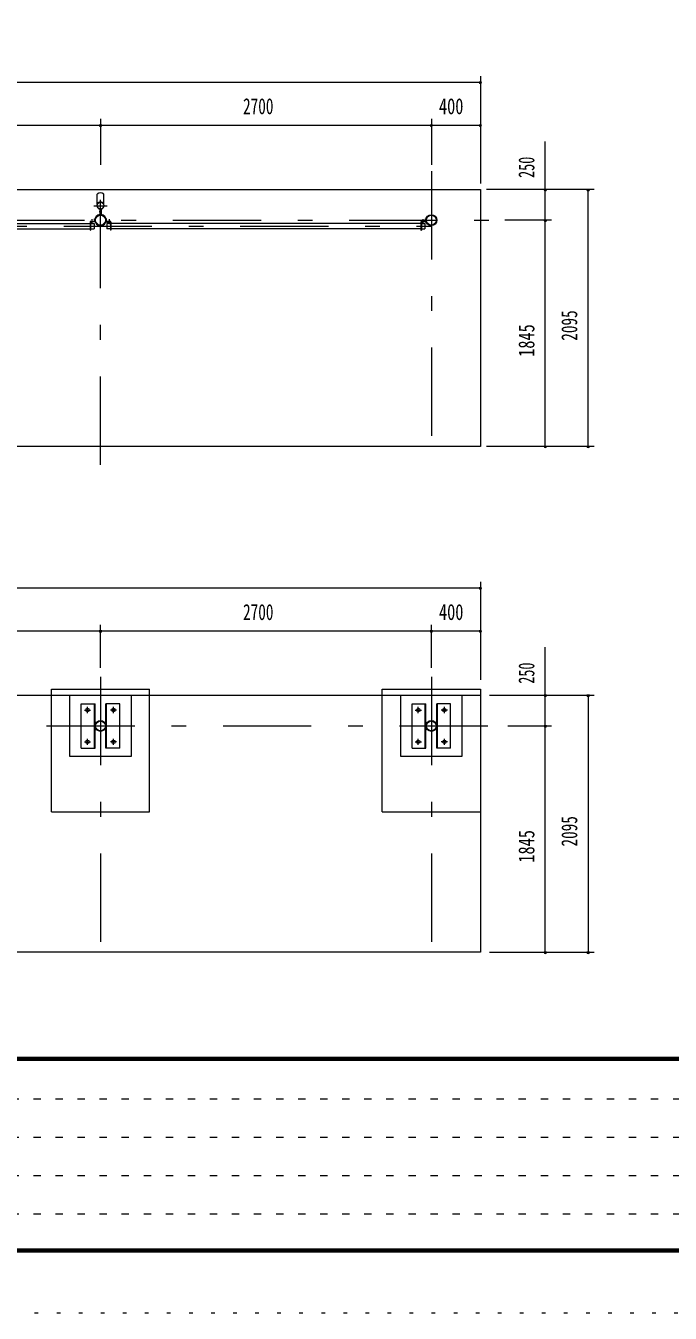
# Model space of a CAD drawing. Units: millimetres, scale not verified. Extents: x -25339 to 25345, y -10500 to 10500.
# Drawn here: x 4363 to 9623, y -10500 to 0 of the extents above; entities that cross this region are included whole.
import ezdxf
from ezdxf.enums import TextEntityAlignment as Align

# ---------------------------------------------------------------- set-up
doc = ezdxf.new("R2010")
doc.units = ezdxf.units.MM
doc.header["$LTSCALE"] = 60
for name, pattern in [('USER1', [3, 1, -2]), ('USER3', [24, 12, -5, 2, -5]), ('USER4', [3, 0.5, -2.5])]:
    doc.linetypes.add(name, pattern=pattern)
for name, color, linetype, lineweight in [('0-2_1-05BOLD', 7, 'Continuous', 18), ('0-3_1-25CENTER', 3, 'USER3', 18), ('0-5_1-55DIM', 3, 'Continuous', 18), ('0-C_F-F', 5, 'Continuous', 18), ('0-D_F-E_J_ADD', 5, 'USER4', 18)]:
    doc.layers.add(name, color=color, linetype=linetype, lineweight=lineweight)
doc.styles.add('ＭＳ ゴシック', font='')
doc.styles.get('ＭＳ ゴシック').set_extended_font_data('MS Gothic')

msp = doc.modelspace()

# ---------------------------------------------------------------- linework, layer by layer
at = {"layer": '0-2_1-05BOLD'}
for p, q in [((4945.62, -1457.81), (4945.62, -1373.23)), ((5000.62, -1457.81), (5000.62, -1373.23)), ((4928.57, -1593.33), (4928.57, -1573.33)), ((4968.52, -1496.06), (4968.52, -1539.41)), ((4970.12, -1494.67), (4970.12, -1540.88)), ((4976.12, -1494.67), (4976.12, -1540.88)), ((4977.72, -1496.06), (4977.72, -1539.41)), ((5017.67, -1593.33), (5017.67, -1573.33)), ((5020.87, -1573.33), (5017.67, -1573.33)), ((5020.87, -1593.33), (5020.87, -1573.33)), ((7628.57, -1593.33), (7628.57, -1573.33)), ((2807.67, -1613.13), (4888.57, -1613.13)), ((2807.67, -1655.83), (4888.57, -1655.83)), ((4891.77, -1600.53), (4891.77, -1666.33)), ((4891.77, -1655.83), (4920.62, -1655.83)), ((4893.77, -1595.33), (4923.37, -1595.33)), ((4923.37, -1598.53), (4893.77, -1598.53)), ((5052.47, -1595.33), (5022.87, -1595.33)), ((5022.87, -1598.53), (5052.47, -1598.53)), ((5025.62, -1613.13), (5025.62, -1655.83)), ((5054.47, -1613.13), (5025.62, -1613.13)), ((5054.47, -1655.83), (5025.62, -1655.83)), ((5054.47, -1600.53), (5054.47, -1666.33)), ((5057.67, -1666.33), (5054.47, -1666.33)), ((5057.67, -1600.53), (5057.67, -1666.33)), ((7588.57, -1613.13), (5057.67, -1613.13)), ((7588.57, -1655.83), (5057.67, -1655.83)), ((7588.57, -1600.53), (7588.57, -1666.33)), ((7588.57, -1666.33), (7591.77, -1666.33)), ((7591.77, -1600.53), (7591.77, -1666.33)), ((7591.77, -1613.13), (7620.62, -1613.13)), ((7591.77, -1655.83), (7620.62, -1655.83)), ((7593.77, -1595.33), (7623.37, -1595.33)), ((7623.37, -1598.53), (7593.77, -1598.53)), ((7620.62, -1613.13), (7620.62, -1655.83)), ((4573.12, -5410.33), (5373.12, -5410.33)), ((4573.12, -6410.33), (4573.12, -5410.33)), ((7273.12, -5410.33), (8073.12, -5410.33)), ((7273.12, -6410.33), (7273.12, -5410.33)), ((-2926.88, -5460.33), (8073.12, -5460.33)), ((4816.57, -5890.33), (4816.57, -5530.32)), ((4816.57, -5530.32), (4928.57, -5530.32)), ((4924.07, -5890.33), (4924.07, -5530.32)), ((5017.67, -5890.33), (5017.67, -5530.32)), ((5022.17, -5890.33), (5022.17, -5530.32)), ((7423.12, -5960.33), (7423.12, -5460.33)), ((7516.57, -5530.32), (7628.57, -5530.32)), ((7516.57, -5890.33), (7516.57, -5530.32)), ((7624.07, -5890.33), (7624.07, -5530.32)), ((7628.57, -5890.33), (7628.57, -5530.32)), ((7829.67, -5530.32), (7717.67, -5530.32)), ((7722.17, -5890.33), (7722.17, -5530.32)), ((7829.67, -5890.33), (7829.67, -5530.32)), ((7923.12, -5460.33), (7923.12, -5960.33)), ((5129.67, -5890.33), (5017.67, -5890.33)), ((7923.12, -5960.33), (7423.12, -5960.33)), ((7516.57, -5890.33), (7628.57, -5890.33)), ((7273.12, -6410.33), (8073.12, -6410.33))]:
    msp.add_line(p, q, dxfattribs=at)
msp.add_lwpolyline([(-2926.88, -3430.33), (-2926.88, -1335.33), (8073.11, -1335.33), (8073.11, -3430.33)], close=True, dxfattribs=at)
for points in [[(4925.37, -1593.33), (4925.37, -1573.33), (4928.57, -1573.33)], [(7625.37, -1593.33), (7625.37, -1573.33), (7628.57, -1573.33)], [(4888.57, -1600.53), (4888.57, -1666.33), (4891.77, -1666.33)], [(4891.77, -1613.13), (4920.62, -1613.13), (4920.62, -1655.83)], [(8073.12, -5410.33), (8073.12, -7555.33), (-2926.88, -7555.33)], [(4573.12, -6410.33), (5373.12, -6410.33), (5373.12, -5410.33)], [(5223.12, -5460.33), (5223.12, -5960.33), (4723.12, -5960.33), (4723.12, -5460.33)], [(4816.57, -5890.33), (4928.57, -5890.33), (4928.57, -5530.32)], [(5129.67, -5890.33), (5129.67, -5530.32), (5017.67, -5530.32)], [(7829.67, -5890.33), (7717.67, -5890.33), (7717.67, -5530.32)]]:
    msp.add_lwpolyline(points, dxfattribs=at)
for centre, radius in [((4973.12, -1467.33), 27.5), ((4973.12, -1435.98), 2.25), ((4973.12, -1585.33), 44.55), ((4973.12, -1585.33), 40.35), ((7673.12, -1585.33), 44.55), ((7673.12, -1585.33), 40.35), ((4973.12, -1633.73), 2.25), ((4866.62, -5580.33), 14.5), ((4973.12, -5710.33), 44.55), ((4973.12, -5710.33), 40.35), ((5079.62, -5580.33), 14.5), ((7566.62, -5580.33), 14.5), ((7673.12, -5710.33), 44.55), ((7673.12, -5710.33), 40.35), ((7779.62, -5580.33), 14.5), ((4866.62, -5840.32), 14.5), ((5079.62, -5840.32), 14.5), ((7566.62, -5840.32), 14.5), ((7779.62, -5840.32), 14.5)]:
    msp.add_circle(centre, radius, dxfattribs=at)
for centre, radius, start, end in [((4973.12, -1408.72), 44.9, 52.23546, 127.76454), ((4973.12, -1467.33), 29.1, 90, 260.90512), ((4973.12, -1484.73), 44.9, 109.58864, 127.76454), ((4973.12, -1435.98), 3.85, 270, 218.65778), ((4973.12, -1467.33), 29.1, 279.09488, 84.06984), ((4973.12, -1484.73), 44.9, 52.23546, 70.41136), ((4973.12, -1585.33), 46.15, 95.72713, 270.00108), ((4973.12, -1585.33), 46.15, 273.78915, 84.28163), ((4893.77, -1600.53), 5.2, 90, 180), ((4893.77, -1600.53), 2, 90, 180), ((4923.37, -1593.33), 2, 270, 0), ((4923.37, -1593.33), 5.2, 270, 0), ((4973.12, -1633.73), 3.85, 142.09248, 90), ((5022.87, -1593.33), 5.2, 180, 270), ((5022.87, -1593.33), 2, 180, 270), ((5052.47, -1600.53), 5.2, 0, 90), ((5052.47, -1600.53), 2, 0, 90), ((7593.77, -1600.53), 5.2, 90, 180), ((7593.77, -1600.53), 2, 90, 180), ((7623.37, -1593.33), 2, 270, 0), ((7623.37, -1593.33), 5.2, 270, 0)]:
    msp.add_arc(centre, radius, start, end, dxfattribs=at)
at = {"layer": '0-3_1-25CENTER'}
for p, q in [((4973.12, -3580.33), (4973.12, -1185.33)), ((7673.12, -1185.33), (7673.12, -3580.33)), ((4918.12, -1467.33), (5028.12, -1467.33)), ((4983.88, -1517.8), (4962.36, -1517.8)), ((-3076.88, -1585.33), (8223.12, -1585.33)), ((-2526.88, -1634.48), (7673.12, -1634.48)), ((4903.57, -1576.33), (4903.57, -1618.13)), ((5042.67, -1576.33), (5042.67, -1618.13)), ((7603.57, -1576.33), (7603.57, -1618.13)), ((4973.12, -5310.33), (4973.12, -7705.33)), ((7673.12, -5310.33), (7673.12, -7705.33)), ((4866.62, -5605.33), (4866.62, -5555.32)), ((5079.62, -5605.33), (5079.62, -5555.32)), ((7566.62, -5605.33), (7566.62, -5555.32)), ((7779.62, -5605.33), (7779.62, -5555.32)), ((4841.62, -5580.33), (4891.62, -5580.33)), ((5104.62, -5580.33), (5054.62, -5580.33)), ((7541.62, -5580.33), (7591.62, -5580.33)), ((7804.62, -5580.33), (7754.62, -5580.33)), ((-1226.88, -5710.33), (8223.12, -5710.33)), ((4841.62, -5840.32), (4891.62, -5840.32)), ((4866.62, -5865.33), (4866.62, -5815.32)), ((5104.62, -5840.32), (5054.62, -5840.32)), ((5079.62, -5865.33), (5079.62, -5815.32)), ((7541.62, -5840.32), (7591.62, -5840.32)), ((7566.62, -5865.33), (7566.62, -5815.32)), ((7804.62, -5840.32), (7754.62, -5840.32)), ((7779.62, -5865.33), (7779.62, -5815.32))]:
    msp.add_line(p, q, dxfattribs=at)
at = {"layer": '0-5_1-55DIM'}
for p, q in [((8073.11, -410.33), (8073.11, -1285.33)), ((-2926.88, -460.33), (8073.11, -460.33)), ((8083.11, -460.33), (8063.11, -460.33)), ((2723.12, -810.33), (4973.12, -810.33)), ((4983.12, -810.33), (4963.12, -810.33)), ((4973.12, -760.33), (4973.12, -1135.33)), ((4973.12, -810.33), (7673.12, -810.33)), ((7683.12, -810.33), (7663.12, -810.33)), ((7673.12, -760.33), (7673.12, -1135.33)), ((7673.12, -810.33), (8073.11, -810.33)), ((8083.11, -810.33), (8063.11, -810.33)), ((8603.12, -1335.33), (8603.12, -942.83)), ((9003.12, -1335.33), (8123.11, -1335.33)), ((8613.12, -1335.33), (8593.12, -1335.33)), ((8603.12, -1585.33), (8603.12, -1335.33)), ((8963.12, -1335.33), (8943.12, -1335.33)), ((8953.12, -3430.33), (8953.12, -1335.33)), ((8653.12, -1585.33), (8273.12, -1585.33)), ((8613.12, -1585.33), (8593.12, -1585.33)), ((8603.12, -3430.33), (8603.12, -1585.33)), ((9003.12, -3430.33), (8123.11, -3430.33)), ((8613.12, -3430.33), (8593.12, -3430.33)), ((8963.12, -3430.33), (8943.12, -3430.33)), ((-2926.88, -4585.33), (8073.12, -4585.33)), ((8083.12, -4585.33), (8063.12, -4585.33)), ((8073.12, -4535.33), (8073.12, -5335.33)), ((4973.12, -5235.33), (4973.12, -4885.33)), ((7673.12, -5235.33), (7673.12, -4885.33)), ((-2926.88, -4935.33), (8073.12, -4935.33)), ((4983.12, -4935.33), (4963.12, -4935.33)), ((7683.12, -4935.33), (7663.12, -4935.33)), ((8083.12, -4935.33), (8063.12, -4935.33)), ((8603.12, -7555.33), (8603.12, -5067.82)), ((8148.12, -5460.33), (9003.12, -5460.33)), ((8613.12, -5460.33), (8593.12, -5460.33)), ((8963.12, -5460.33), (8943.12, -5460.33)), ((8953.12, -5460.33), (8953.12, -7555.33)), ((8298.12, -5710.33), (8653.12, -5710.33)), ((8613.12, -5710.33), (8593.12, -5710.33)), ((8148.12, -7555.33), (9003.12, -7555.33)), ((8613.12, -7555.33), (8593.12, -7555.33)), ((8963.12, -7555.33), (8943.12, -7555.33))]:
    msp.add_line(p, q, dxfattribs=at)
for centre in [(8073.11, -460.33), (4973.12, -810.33), (7673.12, -810.33), (8073.11, -810.33), (8603.12, -1335.33), (8953.12, -1335.33), (8603.12, -1585.33), (8603.12, -3430.33), (8953.12, -3430.33), (8073.12, -4585.33), (4973.12, -4935.33), (7673.12, -4935.33), (8073.12, -4935.33), (8603.12, -5460.33), (8953.12, -5460.33), (8603.12, -5710.33), (8603.12, -7555.33), (8953.12, -7555.33)]:
    msp.add_arc(centre, 10, 180, 0, dxfattribs=at)
at = {"layer": '0-C_F-F'}
for p, q in [((24820.45, -8415), (-3829.54, -8415)), ((24820.45, -8417.5), (-3829.54, -8417.5)), ((24820.45, -8420), (-3829.54, -8420)), ((24820.45, -8422.5), (-3829.54, -8422.5)), ((24820.45, -8425), (-3829.54, -8425)), ((24820.45, -8427.5), (-3829.54, -8427.5)), ((24820.45, -8430), (-3829.54, -8430)), ((24820.45, -8432.5), (-3829.54, -8432.5)), ((24820.45, -8435), (-3829.54, -8435)), ((24820.45, -8437.5), (-3829.54, -8437.5)), ((24820.45, -8440), (-3829.54, -8440)), ((-3854.54, -10000), (24845.46, -10000)), ((-3852.04, -9997.5), (24842.95, -9997.5)), ((-3847.04, -9992.5), (24837.95, -9992.5)), ((-3842.04, -9987.5), (24832.96, -9987.5)), ((-3837.04, -9982.5), (24827.96, -9982.5)), ((-3834.54, -9980), (24825.45, -9980)), ((-3832.04, -9977.5), (24822.96, -9977.5))]:
    msp.add_line(p, q, dxfattribs=at)
at = {"layer": '0-C_F-F', "color": 6, "linetype": 'USER1'}
for p, q in [((-3854.54, -8752), (14395.46, -8752)), ((-3854.54, -9064), (14395.46, -9064)), ((-3854.54, -9376), (14395.46, -9376)), ((-3854.54, -9688), (11887.46, -9688))]:
    msp.add_line(p, q, dxfattribs=at)
at = {"layer": '0-C_F-F'}
for points in [[(-3849.54, 10095), (-3849.54, -9995), (24840.45, -9995), (24840.45, 10095)], [(-3844.54, 10090), (-3844.54, -9990), (24835.46, -9990), (24835.46, 10090)], [(-3839.54, 10085), (-3839.54, -9985), (24830.45, -9985), (24830.45, 10085)], [(-3829.54, 10075), (-3829.54, -9975), (24820.45, -9975), (24820.45, 10075)]]:
    msp.add_lwpolyline(points, dxfattribs=at)
at = {"layer": '0-D_F-E_J_ADD'}
msp.add_line((25345.46, -10500), (-4354.54, -10500), dxfattribs=at)

# ---------------------------------------------------------------- texts
at = {"layer": '0-5_1-55DIM', "color": 7, "style": 'ＭＳ ゴシック'}
for s, width, p in [('2700', 0.7, (6136.52, -760.33)), ('400', 0.75, (7735.49, -760.33)), ('2700', 0.7, (6136.52, -4885.33)), ('400', 0.75, (7735.5, -4885.33))]:
    msp.add_text(s, height=130.2, dxfattribs=dict(at, width=width)).set_placement(p, align=Align.BOTTOM_LEFT)
for s, width, p in [('250', 0.65, (8553.12, -1240.91)), ('2095', 0.7, (8903.12, -2568.84)), ('1845', 0.75, (8553.12, -2700.05)), ('250', 0.65, (8553.12, -5365.91)), ('2095', 0.7, (8903.12, -6693.84)), ('1845', 0.75, (8553.12, -6825.05))]:
    msp.add_text(s, height=130.2, rotation=90, dxfattribs=dict(at, width=width)).set_placement(p, align=Align.BOTTOM_LEFT)

doc.saveas('drawing.dxf')
